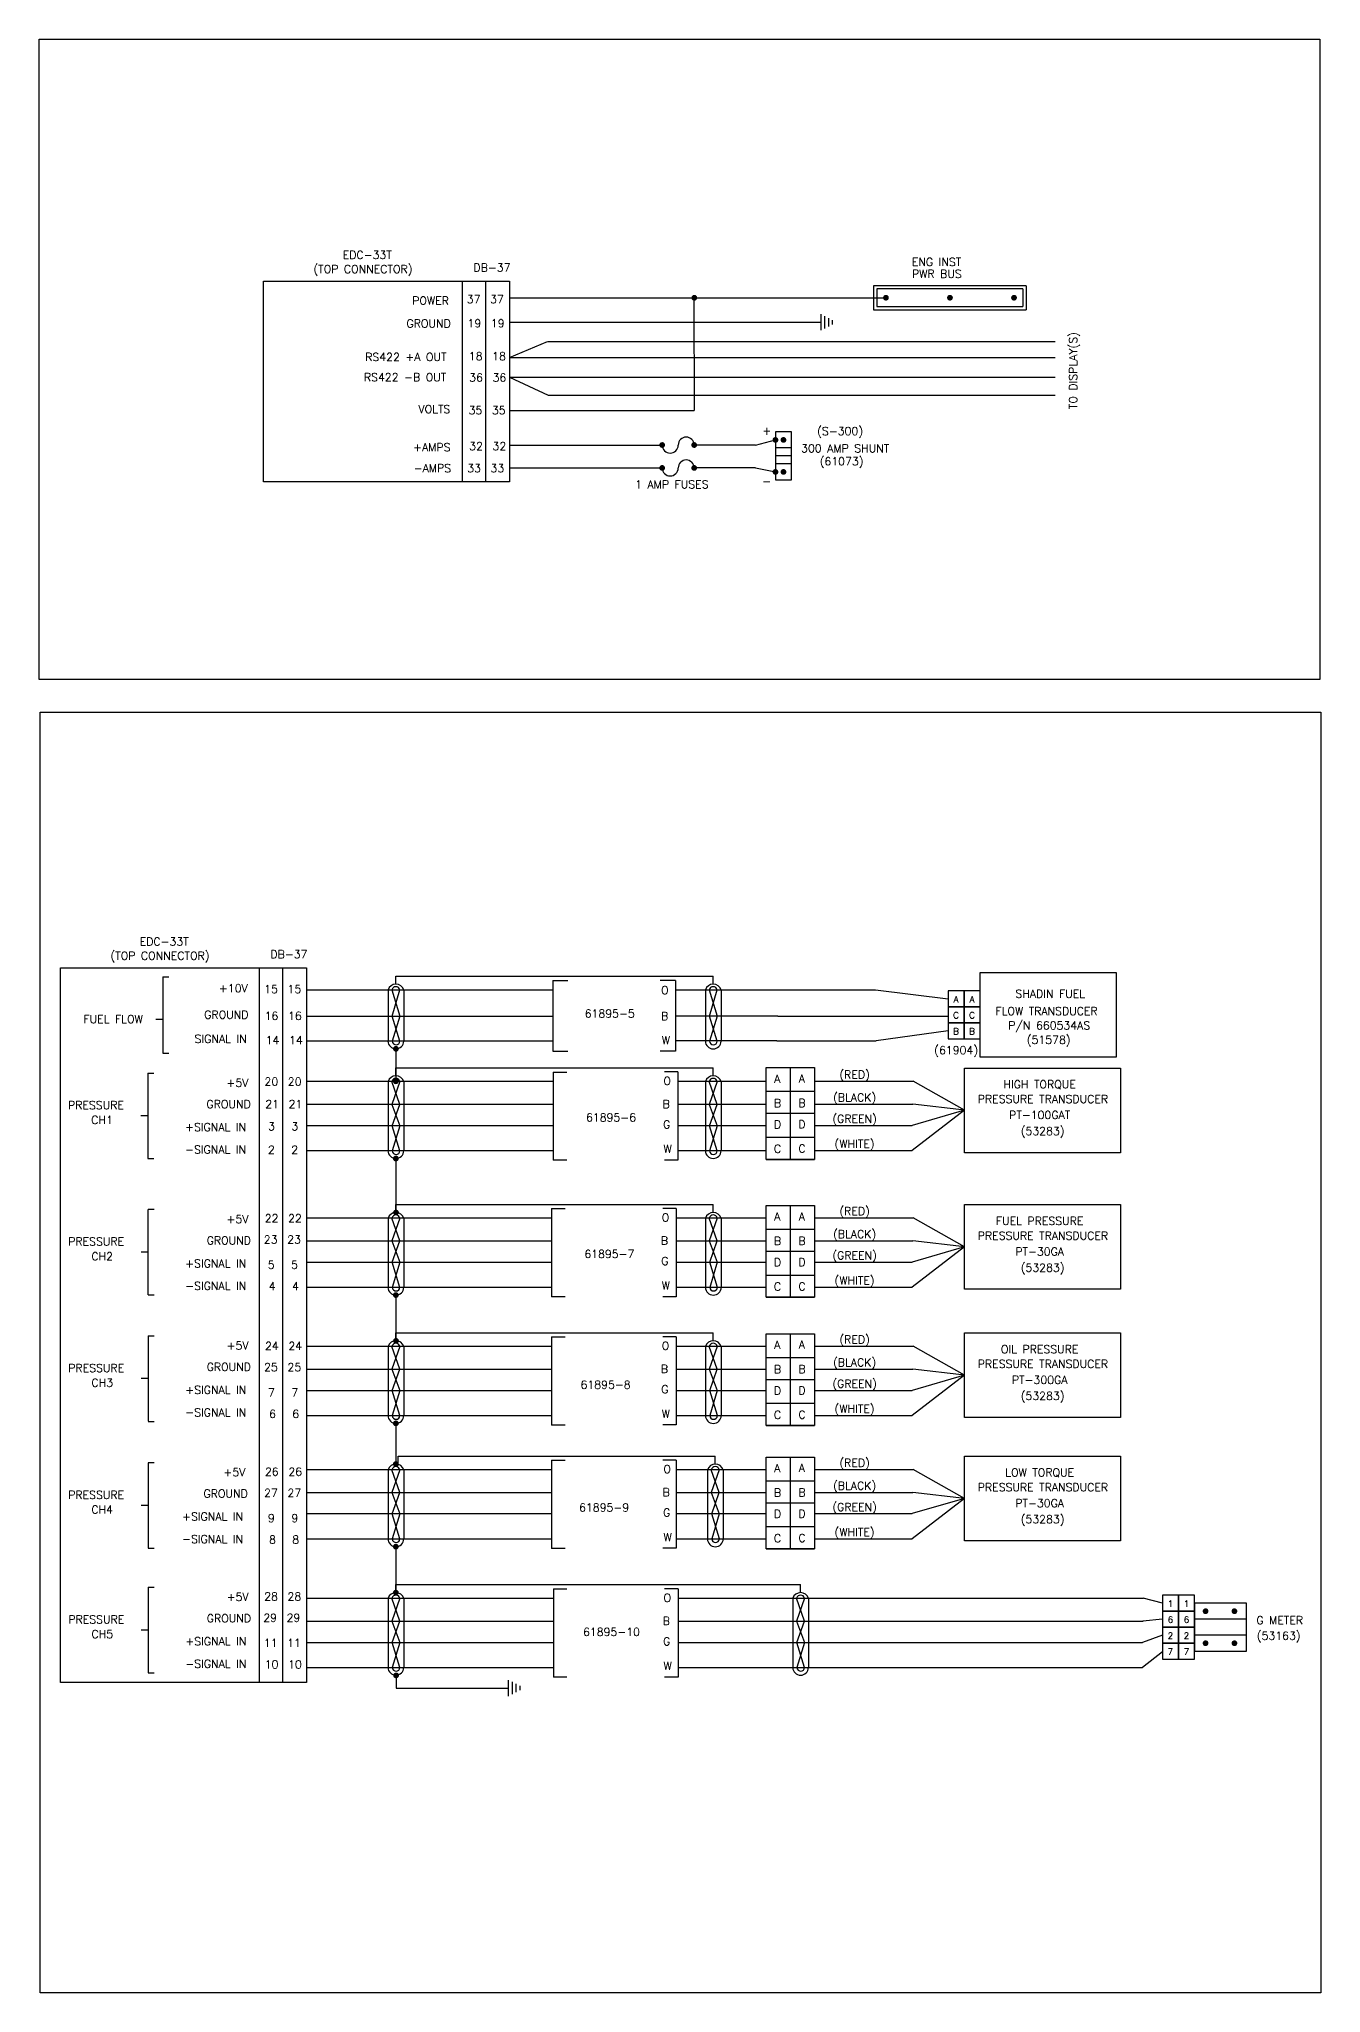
# Model space of a CAD drawing. Extents: x 0 to 32, y -112 to 21.
# Drawn here: x 2.08 to 22.1, y -50.47 to -19.96 of the extents above; entities that cross this region are included whole.
import ezdxf
from ezdxf.enums import TextEntityAlignment as Align

# ---------------------------------------------------------------- set-up
doc = ezdxf.new("R2010")
doc.units = 0
doc.header["$LTSCALE"] = 0.3
doc.header["$MEASUREMENT"] = 0
for name, color, linetype in [('1', 1, 'CONTINUOUS'), ('N', 2, 'CONTINUOUS'), ('NOTES', 2, 'CONTINUOUS'), ('TB', 1, 'CONTINUOUS'), ('W', 11, 'CONTINUOUS'), ('WIRE', 11, 'CONTINUOUS')]:
    doc.layers.add(name, color=color, linetype=linetype)
doc.styles.add('100', font='ROMANS', dxfattribs={"height": 0.1})
doc.styles.add('130', font='ROMANS', dxfattribs={"height": 0.125})

# ---------------------------------------------------------------- blocks, each defined once
blk = doc.blocks.new('GR')
at = {"layer": '1'}
for p, q in [((-0.125, 0), (0.125, 0)), ((-0.095, 0.06), (0.095, 0.06)), ((-0.065, 0.12), (0.065, 0.12)), ((-0.035, 0.18), (0.035, 0.18))]:
    blk.add_line(p, q, dxfattribs=at)

msp = doc.modelspace()

# ---------------------------------------------------------------- linework, layer by layer
at = {"layer": '1'}
for p, q in [((15.113, -23.812), (15.113, -24.187)), ((17.495, -23.812), (15.113, -23.812)), ((15.163, -23.862), (15.163, -24.137)), ((17.445, -23.862), (15.163, -23.862)), ((17.445, -23.862), (17.445, -24.137)), ((17.495, -23.812), (17.495, -24.187)), ((15.113, -24.187), (17.495, -24.187)), ((15.163, -24.137), (17.445, -24.137)), ((7.532, -34.809), (7.532, -35.61)), ((7.59, -34.809), (7.716, -35.218)), ((7.597, -35.218), (7.716, -34.809)), ((7.777, -34.809), (7.777, -35.61)), ((12.487, -34.809), (12.487, -35.61)), ((12.545, -34.809), (12.671, -35.218)), ((12.553, -35.218), (12.672, -34.809)), ((12.732, -34.809), (12.732, -35.61)), ((7.716, -35.218), (7.597, -35.61)), ((7.718, -35.61), (7.597, -35.218)), ((12.671, -35.218), (12.553, -35.61)), ((12.673, -35.61), (12.553, -35.218)), ((7.532, -36.241), (7.532, -37.322)), ((7.716, -36.241), (7.59, -36.598)), ((7.716, -36.598), (7.591, -36.241)), ((7.777, -36.241), (7.777, -37.322)), ((12.487, -36.241), (12.487, -37.322)), ((12.672, -36.241), (12.545, -36.598)), ((12.672, -36.598), (12.547, -36.241)), ((12.732, -36.241), (12.732, -37.322)), ((7.59, -36.598), (7.716, -36.931)), ((7.597, -36.931), (7.716, -36.598)), ((12.545, -36.598), (12.671, -36.931)), ((12.553, -36.931), (12.672, -36.598)), ((7.716, -36.931), (7.597, -37.322)), ((7.718, -37.322), (7.597, -36.931)), ((12.671, -36.931), (12.553, -37.322)), ((12.673, -37.322), (12.553, -36.931)), ((7.532, -38.374), (7.532, -39.456)), ((7.716, -38.374), (7.59, -38.731)), ((7.716, -38.731), (7.591, -38.374)), ((7.777, -38.374), (7.777, -39.456)), ((12.489, -38.374), (12.489, -39.456)), ((12.673, -38.374), (12.547, -38.731)), ((12.673, -38.731), (12.549, -38.374)), ((12.734, -38.374), (12.734, -39.456)), ((7.59, -38.731), (7.716, -39.064)), ((7.597, -39.064), (7.716, -38.731)), ((12.547, -38.731), (12.673, -39.064)), ((12.555, -39.064), (12.673, -38.731)), ((7.716, -39.064), (7.597, -39.456)), ((7.718, -39.456), (7.597, -39.064)), ((12.673, -39.064), (12.555, -39.456)), ((12.675, -39.456), (12.555, -39.064)), ((7.532, -40.377), (7.532, -41.459)), ((7.716, -40.377), (7.59, -40.735)), ((7.716, -40.735), (7.591, -40.377)), ((7.777, -40.377), (7.777, -41.459)), ((12.489, -40.377), (12.489, -41.459)), ((12.673, -40.377), (12.547, -40.735)), ((12.673, -40.735), (12.549, -40.377)), ((12.734, -40.377), (12.734, -41.459)), ((7.59, -40.735), (7.716, -41.067)), ((7.597, -41.067), (7.716, -40.735)), ((12.547, -40.735), (12.673, -41.067)), ((12.555, -41.067), (12.673, -40.735)), ((7.716, -41.067), (7.597, -41.459)), ((7.718, -41.459), (7.597, -41.067)), ((12.673, -41.067), (12.555, -41.459)), ((12.675, -41.459), (12.555, -41.067)), ((7.532, -42.303), (7.532, -43.385)), ((7.716, -42.303), (7.59, -42.661)), ((7.716, -42.661), (7.591, -42.303)), ((7.777, -42.303), (7.777, -43.385)), ((12.521, -42.303), (12.521, -43.385)), ((12.705, -42.303), (12.579, -42.661)), ((12.705, -42.661), (12.58, -42.303)), ((12.766, -42.303), (12.766, -43.385)), ((7.59, -42.661), (7.716, -42.993)), ((7.597, -42.993), (7.716, -42.661)), ((12.579, -42.661), (12.705, -42.993)), ((12.586, -42.993), (12.705, -42.661)), ((7.716, -42.993), (7.597, -43.385)), ((7.718, -43.385), (7.597, -42.993)), ((12.705, -42.993), (12.586, -43.385)), ((12.707, -43.385), (12.586, -42.993)), ((7.532, -44.311), (7.532, -45.392)), ((7.716, -44.311), (7.59, -44.668)), ((7.716, -44.668), (7.591, -44.311)), ((7.777, -44.311), (7.777, -45.392)), ((13.852, -44.311), (13.852, -45.392)), ((14.037, -44.311), (13.91, -44.668)), ((14.037, -44.668), (13.912, -44.311)), ((14.097, -44.311), (14.098, -45.392)), ((7.59, -44.668), (7.716, -45.001)), ((7.597, -45.001), (7.716, -44.668)), ((13.91, -44.668), (14.036, -45.001)), ((13.918, -45.001), (14.037, -44.668)), ((7.716, -45.001), (7.597, -45.392)), ((7.718, -45.392), (7.597, -45.001)), ((14.036, -45.001), (13.918, -45.392)), ((14.038, -45.392), (13.918, -45.001))]:
    msp.add_line(p, q, dxfattribs=at)
at = {"layer": '1', "color": 6, "const_width": 0.045}
msp.add_lwpolyline([(12.315, -23.978, -1), (12.315, -24.023, -1)], format="xyb", close=True, dxfattribs=at)
at = {"layer": '1', "const_width": 0.045}
for points in [[(15.285, -24, 1), (15.33, -24, 1)], [(16.285, -24, 1), (16.33, -24, 1)], [(17.285, -24, 1), (17.33, -24, 1)], [(13.582, -26.198, -1), (13.582, -26.243, -1)], [(13.707, -26.198, -1), (13.707, -26.243, -1)], [(11.813, -26.278, -1), (11.813, -26.323, -1)], [(12.313, -26.278, -1), (12.313, -26.323, -1)], [(11.813, -26.636, -1), (11.813, -26.681, -1)], [(12.313, -26.636, -1), (12.313, -26.681, -1)], [(13.582, -26.698, -1), (13.582, -26.743, -1)], [(13.707, -26.698, -1), (13.707, -26.743, -1)], [(7.655, -35.708, -1), (7.655, -35.753, -1)], [(7.654, -36.215, -1), (7.654, -36.26, -1)], [(7.654, -37.421, -1), (7.654, -37.466, -1)], [(7.656, -38.264, -1), (7.656, -38.309, -1)], [(7.654, -39.554, -1), (7.654, -39.599, -1)], [(7.656, -40.268, -1), (7.656, -40.313, -1)], [(7.655, -41.557, -1), (7.655, -41.602, -1)], [(7.654, -42.194, -1), (7.654, -42.239, -1)], [(7.654, -43.483, -1), (7.654, -43.528, -1)], [(7.654, -44.201, -1), (7.654, -44.246, -1)], [(20.299, -44.491, -1), (20.299, -44.536, -1)], [(20.75, -44.491, -1), (20.75, -44.536, -1)], [(20.299, -44.991, -1), (20.299, -45.036, -1)], [(20.75, -44.991, -1), (20.75, -45.036, -1)], [(7.658, -45.494, -1), (7.658, -45.539, -1)]]:
    msp.add_lwpolyline(points, format="xyb", close=True, dxfattribs=at)
at = {"layer": '1'}
for points in [[(13.832, -26.096), (13.582, -26.096), (13.582, -26.846), (13.832, -26.846), (13.832, -26.096)], [(13.832, -26.346), (13.582, -26.346)], [(13.832, -26.471), (13.582, -26.471)], [(13.832, -26.596), (13.582, -26.596)], [(20.937, -44.389), (20.128, -44.389), (20.128, -45.139), (20.937, -45.139), (20.937, -44.389)], [(20.937, -44.639), (20.128, -44.639)], [(20.937, -44.889), (20.128, -44.889)]]:
    msp.add_lwpolyline(points, dxfattribs=at)
at = {"layer": '1', "color": 1}
for points in [[(16.28, -34.824), (16.28, -35.074), (16.53, -35.074), (16.53, -34.824)], [(16.28, -35.074), (16.28, -35.324), (16.53, -35.324), (16.53, -35.074)], [(16.53, -34.824), (16.53, -35.074), (16.78, -35.074), (16.78, -34.824)], [(16.53, -35.074), (16.53, -35.324), (16.78, -35.324), (16.78, -35.074)], [(16.28, -35.324), (16.28, -35.574), (16.53, -35.574), (16.53, -35.324)], [(16.53, -35.324), (16.53, -35.574), (16.78, -35.574), (16.78, -35.324)], [(19.628, -44.264), (19.628, -44.514), (19.878, -44.514), (19.878, -44.264)], [(19.628, -44.514), (19.628, -44.764), (19.878, -44.764), (19.878, -44.514)], [(19.878, -44.264), (19.878, -44.514), (20.128, -44.514), (20.128, -44.264)], [(19.878, -44.514), (19.878, -44.764), (20.128, -44.764), (20.128, -44.514)], [(19.628, -44.764), (19.628, -45.014), (19.878, -45.014), (19.878, -44.764)], [(19.878, -44.764), (19.878, -45.014), (20.128, -45.014), (20.128, -44.764)], [(19.628, -45.014), (19.628, -45.264), (19.878, -45.264), (19.878, -45.014)], [(19.878, -45.014), (19.878, -45.264), (20.128, -45.264), (20.128, -45.014)]]:
    msp.add_lwpolyline(points, close=True, dxfattribs=at)
at = {"layer": '1'}
for centre, radius, start, end in [((12.188, -26.301), 0.125, 0, 180), ((11.938, -26.301), 0.125, 180, 0), ((12.188, -26.659), 0.125, 0, 180), ((11.938, -26.659), 0.125, 180, 0), ((7.654, -34.851), 0.13, 19.2205, 160.7795), ((7.654, -34.825), 0.0645, 14.6147, 165.3853), ((12.61, -34.851), 0.13, 19.2205, 160.7795), ((12.609, -34.825), 0.0645, 14.6147, 165.3853), ((7.654, -35.608), 0.123, 180.9877, 359.0123), ((7.658, -35.607), 0.0601, 183.1319, 356.8681), ((12.61, -35.608), 0.123, 180.9877, 359.0123), ((12.613, -35.607), 0.0601, 183.1319, 356.8681), ((7.654, -36.283), 0.13, 19.2205, 160.7795), ((7.654, -36.257), 0.0645, 14.6147, 165.3853), ((12.61, -36.283), 0.13, 19.2205, 160.7795), ((12.609, -36.257), 0.0645, 14.6147, 165.3853), ((7.654, -37.32), 0.123, 180.9877, 359.0123), ((7.658, -37.319), 0.0601, 183.1319, 356.8681), ((12.61, -37.32), 0.123, 180.9877, 359.0123), ((12.613, -37.319), 0.0601, 183.1319, 356.8681), ((7.654, -38.417), 0.13, 19.2205, 160.7795), ((7.654, -38.39), 0.0645, 14.6147, 165.3853), ((12.611, -38.417), 0.13, 19.2205, 160.7795), ((12.611, -38.39), 0.0645, 14.6147, 165.3853), ((7.654, -39.454), 0.123, 180.9877, 359.0123), ((7.658, -39.452), 0.0601, 183.1319, 356.8681), ((12.612, -39.454), 0.123, 180.9877, 359.0123), ((12.615, -39.452), 0.0601, 183.1319, 356.8681), ((7.654, -40.42), 0.13, 19.2205, 160.7795), ((7.654, -40.393), 0.0645, 14.6147, 165.3853), ((12.611, -40.42), 0.13, 19.2205, 160.7795), ((12.611, -40.393), 0.0645, 14.6147, 165.3853), ((7.654, -41.457), 0.123, 180.9877, 359.0123), ((7.658, -41.456), 0.0601, 183.1319, 356.8681), ((12.612, -41.457), 0.123, 180.9877, 359.0123), ((12.615, -41.456), 0.0601, 183.1319, 356.8681), ((7.654, -42.346), 0.13, 19.2205, 160.7795), ((7.654, -42.32), 0.0645, 14.6147, 165.3853), ((12.643, -42.346), 0.13, 19.2205, 160.7795), ((12.643, -42.32), 0.0645, 14.6147, 165.3853), ((7.654, -43.383), 0.123, 180.9877, 359.0123), ((7.658, -43.382), 0.0601, 183.1319, 356.8681), ((12.643, -43.383), 0.123, 180.9877, 359.0123), ((12.646, -43.382), 0.0601, 183.1319, 356.8681), ((7.654, -44.353), 0.13, 19.2205, 160.7795), ((13.975, -44.353), 0.13, 19.2205, 160.7795), ((7.654, -44.327), 0.0645, 14.6147, 165.3853), ((13.974, -44.327), 0.0645, 14.6147, 165.3853), ((7.654, -45.39), 0.123, 180.9877, 359.0123), ((7.658, -45.389), 0.0601, 183.1319, 356.8681), ((13.975, -45.39), 0.123, 180.9877, 359.0123), ((13.978, -45.389), 0.0601, 183.1319, 356.8681)]:
    msp.add_arc(centre, radius, start, end, dxfattribs=at)
at = {"layer": 'NOTES'}
for p, q in [((2.082, -19.961), (22.082, -19.961)), ((2.082, -29.961), (2.082, -19.961)), ((22.082, -19.961), (22.082, -29.961)), ((22.082, -29.961), (2.082, -29.961)), ((2.101, -30.475), (22.101, -30.475)), ((2.101, -50.475), (2.101, -30.475)), ((22.101, -30.475), (22.101, -50.475)), ((4.016, -34.606), (4.016, -35.798)), ((4.017, -34.605), (4.11, -34.605)), ((4.016, -35.273), (3.907, -35.273)), ((4.016, -35.798), (4.108, -35.798)), ((3.781, -36.109), (3.781, -37.443)), ((3.782, -36.108), (3.874, -36.108)), ((3.781, -36.776), (3.672, -36.776)), ((3.783, -37.445), (3.876, -37.445)), ((3.783, -38.238), (3.783, -39.573)), ((3.785, -38.237), (3.877, -38.237)), ((3.783, -38.905), (3.674, -38.905)), ((3.786, -39.574), (3.878, -39.574)), ((3.784, -40.213), (3.784, -41.548)), ((3.785, -40.212), (3.878, -40.212)), ((3.784, -40.881), (3.675, -40.881)), ((3.786, -41.549), (3.879, -41.549)), ((3.784, -42.194), (3.784, -43.529)), ((3.785, -42.193), (3.877, -42.193)), ((3.784, -42.862), (3.674, -42.862)), ((3.786, -43.53), (3.878, -43.53)), ((3.785, -44.139), (3.785, -45.474)), ((3.787, -44.138), (3.879, -44.138)), ((3.785, -44.807), (3.676, -44.807)), ((3.788, -45.475), (3.88, -45.475)), ((22.101, -50.475), (2.101, -50.475))]:
    msp.add_line(p, q, dxfattribs=at)
at = {"layer": 'NOTES', "color": 6}
for p, q in [((7.654, -34.722), (7.654, -34.597)), ((7.654, -34.597), (12.61, -34.597)), ((12.61, -34.722), (12.61, -34.597)), ((7.654, -36.153), (7.654, -36.028)), ((7.654, -36.028), (12.61, -36.028)), ((12.61, -36.153), (12.61, -36.028)), ((7.656, -38.287), (7.656, -38.162)), ((7.656, -38.162), (12.611, -38.162)), ((12.611, -38.287), (12.611, -38.162)), ((7.656, -40.29), (7.656, -40.165)), ((7.656, -40.165), (12.611, -40.165)), ((12.611, -40.29), (12.611, -40.165)), ((7.688, -42.216), (7.688, -42.091)), ((7.688, -42.091), (12.643, -42.091)), ((12.643, -42.216), (12.643, -42.091)), ((7.654, -44.223), (7.654, -44.098)), ((7.654, -44.098), (13.975, -44.098)), ((13.975, -44.223), (13.975, -44.098))]:
    msp.add_line(p, q, dxfattribs=at)
at = {"layer": 'TB'}
for p, q in [((8.689, -23.739), (8.689, -26.877)), ((9.054, -23.739), (9.054, -26.877)), ((5.518, -34.463), (5.518, -45.625)), ((5.883, -34.463), (5.883, -45.625)), ((13.814, -36.024), (13.814, -37.457)), ((13.435, -36.394), (14.193, -36.394)), ((13.435, -36.737), (14.193, -36.737)), ((13.435, -37.11), (14.193, -37.11)), ((13.435, -37.457), (14.193, -37.457)), ((13.814, -38.177), (13.814, -39.61)), ((13.435, -38.547), (14.193, -38.547)), ((13.435, -38.889), (14.193, -38.889)), ((13.435, -39.263), (14.193, -39.263)), ((13.435, -39.61), (14.193, -39.61)), ((13.814, -40.18), (13.814, -41.613)), ((13.435, -40.55), (14.193, -40.55)), ((13.435, -40.893), (14.193, -40.893)), ((13.435, -41.266), (14.193, -41.266)), ((13.435, -41.613), (14.193, -41.613)), ((13.814, -42.106), (13.814, -43.539)), ((13.435, -42.476), (14.193, -42.476)), ((13.435, -42.819), (14.193, -42.819)), ((13.435, -43.192), (14.193, -43.192)), ((13.435, -43.539), (14.193, -43.539))]:
    msp.add_line(p, q, dxfattribs=at)
for points in [[(5.588, -23.739), (9.429, -23.739), (9.429, -26.877), (5.588, -26.877)], [(2.418, -34.463), (6.259, -34.463), (6.259, -45.625), (2.418, -45.625)], [(16.78, -34.538), (18.905, -34.538), (18.905, -35.86), (16.78, -35.86)], [(13.435, -36.024), (14.193, -36.024), (14.193, -37.457), (13.435, -37.457)], [(16.533, -36.03), (18.971, -36.03), (18.971, -37.353), (16.533, -37.353)], [(13.435, -38.177), (14.193, -38.177), (14.193, -39.61), (13.435, -39.61)], [(16.533, -38.163), (18.971, -38.163), (18.971, -39.486), (16.533, -39.486)], [(13.435, -40.18), (14.193, -40.18), (14.193, -41.613), (13.435, -41.613)], [(16.533, -40.167), (18.971, -40.167), (18.971, -41.489), (16.533, -41.489)], [(13.435, -42.106), (14.193, -42.106), (14.193, -43.539), (13.435, -43.539)], [(16.533, -42.093), (18.971, -42.093), (18.971, -43.415), (16.533, -43.415)]]:
    msp.add_lwpolyline(points, close=True, dxfattribs=at)
at = {"layer": 'W'}
for p, q in [((9.429, -24.002), (15.307, -24)), ((12.318, -25.763), (12.315, -24.001)), ((9.429, -24.384), (14.29, -24.384)), ((9.429, -25.763), (12.315, -25.763)), ((13.268, -26.301), (13.582, -26.221)), ((9.429, -26.301), (11.813, -26.301)), ((13.268, -26.301), (12.313, -26.301)), ((9.429, -26.659), (11.813, -26.659)), ((13.268, -26.659), (12.313, -26.659)), ((13.268, -26.659), (13.582, -26.721)), ((10.104, -34.664), (10.104, -35.769)), ((10.104, -34.664), (10.341, -34.664)), ((12.022, -34.664), (11.784, -34.664)), ((12.022, -34.664), (12.022, -35.769)), ((6.259, -34.809), (10.104, -34.809)), ((12.022, -34.809), (13.618, -34.809)), ((13.618, -34.809), (15.144, -34.809)), ((15.144, -34.809), (16.28, -34.949)), ((6.259, -35.22), (10.104, -35.22)), ((13.618, -35.22), (12.022, -35.22)), ((13.618, -35.22), (16.28, -35.22)), ((6.259, -35.607), (10.104, -35.607)), ((13.605, -35.607), (12.022, -35.607)), ((13.605, -35.607), (15.154, -35.607)), ((16.28, -35.449), (15.154, -35.607)), ((10.104, -35.769), (10.341, -35.769)), ((12.022, -35.769), (11.784, -35.769)), ((6.259, -36.237), (10.113, -36.237)), ((10.113, -36.093), (10.113, -37.471)), ((10.113, -36.093), (10.325, -36.093)), ((12.06, -36.09), (11.849, -36.09)), ((12.06, -36.09), (12.06, -37.468)), ((12.06, -36.237), (13.435, -36.237)), ((14.193, -36.237), (15.733, -36.237)), ((16.533, -36.691), (15.733, -36.237)), ((6.259, -36.595), (10.113, -36.595)), ((12.06, -36.595), (13.435, -36.595)), ((14.193, -36.595), (15.725, -36.595)), ((16.533, -36.691), (15.725, -36.595)), ((16.533, -36.691), (15.718, -37.319)), ((16.533, -36.691), (15.718, -36.927)), ((6.259, -36.927), (10.113, -36.927)), ((12.06, -36.927), (13.435, -36.927)), ((14.193, -36.927), (15.718, -36.927)), ((6.259, -37.319), (10.113, -37.319)), ((10.325, -37.471), (10.113, -37.471)), ((12.06, -37.468), (11.849, -37.468)), ((12.06, -37.319), (13.435, -37.319)), ((14.193, -37.319), (15.718, -37.319)), ((6.259, -38.371), (10.085, -38.371)), ((10.085, -38.226), (10.085, -39.605)), ((10.085, -38.226), (10.297, -38.226)), ((12.032, -38.223), (11.821, -38.223)), ((12.032, -38.223), (12.032, -39.602)), ((12.032, -38.371), (13.435, -38.371)), ((14.193, -38.371), (15.733, -38.371)), ((16.533, -38.825), (15.733, -38.371)), ((6.259, -38.728), (10.085, -38.728)), ((12.032, -38.728), (13.435, -38.728)), ((14.193, -38.728), (15.725, -38.728)), ((16.533, -38.825), (15.725, -38.728)), ((16.533, -38.825), (15.718, -39.452)), ((16.533, -38.825), (15.718, -39.061)), ((6.259, -39.061), (10.085, -39.061)), ((12.032, -39.061), (13.435, -39.061)), ((14.193, -39.061), (15.718, -39.061)), ((6.259, -39.452), (10.085, -39.452)), ((10.297, -39.605), (10.085, -39.605)), ((12.032, -39.602), (11.821, -39.602)), ((12.032, -39.452), (13.435, -39.452)), ((14.193, -39.452), (15.718, -39.452)), ((10.085, -40.229), (10.085, -41.608)), ((10.085, -40.229), (10.297, -40.229)), ((12.032, -40.226), (11.821, -40.226)), ((12.032, -40.226), (12.032, -41.605)), ((6.259, -40.374), (10.085, -40.374)), ((12.032, -40.374), (13.435, -40.374)), ((14.193, -40.374), (15.733, -40.374)), ((16.533, -40.828), (15.733, -40.374)), ((6.259, -40.731), (10.085, -40.731)), ((12.032, -40.731), (13.435, -40.731)), ((14.193, -40.731), (15.725, -40.731)), ((16.533, -40.828), (15.718, -41.456)), ((16.533, -40.828), (15.718, -41.064)), ((16.533, -40.828), (15.725, -40.731)), ((6.259, -41.064), (10.085, -41.064)), ((12.032, -41.064), (13.435, -41.064)), ((14.193, -41.064), (15.718, -41.064)), ((6.259, -41.456), (10.085, -41.456)), ((12.032, -41.456), (13.435, -41.456)), ((14.193, -41.456), (15.718, -41.456)), ((10.297, -41.608), (10.085, -41.608)), ((12.032, -41.605), (11.821, -41.605)), ((6.259, -42.3), (10.085, -42.3)), ((10.085, -42.155), (10.085, -43.534)), ((10.085, -42.155), (10.297, -42.155)), ((12.032, -42.152), (11.821, -42.152)), ((12.032, -42.152), (12.032, -43.531)), ((12.032, -42.3), (13.435, -42.3)), ((14.193, -42.3), (15.733, -42.3)), ((16.533, -42.754), (15.733, -42.3)), ((6.259, -42.657), (10.085, -42.657)), ((12.032, -42.657), (13.435, -42.657)), ((14.193, -42.657), (15.725, -42.657)), ((16.533, -42.754), (15.725, -42.657)), ((6.259, -42.99), (10.085, -42.99)), ((12.032, -42.99), (13.435, -42.99)), ((14.193, -42.99), (15.718, -42.99)), ((16.533, -42.754), (15.718, -43.382)), ((16.533, -42.754), (15.718, -42.99)), ((6.259, -43.382), (10.085, -43.382)), ((10.297, -43.534), (10.085, -43.534)), ((12.032, -43.531), (11.821, -43.531)), ((12.032, -43.382), (13.435, -43.382)), ((14.193, -43.382), (15.718, -43.382)), ((10.114, -44.166), (10.114, -45.545)), ((10.114, -44.166), (10.326, -44.166)), ((12.061, -44.163), (11.85, -44.163)), ((12.061, -44.163), (12.061, -45.542)), ((6.259, -44.311), (10.114, -44.311)), ((12.061, -44.311), (16.818, -44.311)), ((16.818, -44.312), (19.331, -44.312)), ((19.628, -44.389), (19.327, -44.31)), ((6.259, -44.668), (10.114, -44.668)), ((12.061, -44.668), (16.818, -44.668)), ((16.818, -44.668), (19.327, -44.668)), ((19.628, -44.639), (19.32, -44.667)), ((6.259, -45.001), (10.114, -45.001)), ((12.061, -45.001), (16.817, -45.001)), ((16.818, -45.002), (19.312, -45)), ((19.628, -44.889), (19.312, -45)), ((19.628, -45.149), (19.312, -45.392)), ((6.259, -45.392), (10.114, -45.392)), ((12.061, -45.392), (16.816, -45.392)), ((16.818, -45.392), (19.312, -45.392)), ((10.326, -45.545), (10.114, -45.545)), ((12.061, -45.542), (11.85, -45.542))]:
    msp.add_line(p, q, dxfattribs=at)
at = {"layer": 'WIRE'}
for p, q in [((9.429, -24.931), (10.024, -24.683)), ((10.025, -24.683), (17.951, -24.683)), ((9.429, -24.931), (17.951, -24.931)), ((9.429, -25.239), (17.951, -25.239)), ((9.429, -25.239), (10.032, -25.522)), ((10.032, -25.522), (17.951, -25.522)), ((7.654, -35.731), (7.654, -36.237)), ((7.654, -37.443), (7.656, -38.287)), ((7.655, -39.576), (7.656, -40.29)), ((7.653, -41.58), (7.654, -42.216)), ((7.652, -43.506), (7.654, -44.223)), ((7.658, -45.516), (7.658, -45.713)), ((7.658, -45.713), (9.41, -45.713))]:
    msp.add_line(p, q, dxfattribs=at)

# ---------------------------------------------------------------- block references
at = {"layer": 'W', "rotation": 270}
for p in [(14.29, -24.384), (9.41, -45.713)]:
    msp.add_blockref('GR', p, dxfattribs=at)

# ---------------------------------------------------------------- texts
at = {"layer": '1', "color": 2, "style": '100'}
for s, p in [('A', (16.402, -34.956)), ('A', (16.652, -34.956)), ('C', (16.402, -35.206)), ('C', (16.652, -35.206)), ('B', (16.402, -35.456)), ('B', (16.652, -35.456)), ('1', (19.75, -44.396)), ('1', (20, -44.396)), ('2', (19.75, -44.896)), ('6', (19.75, -44.646)), ('2', (20, -44.896)), ('6', (20, -44.646)), ('7', (19.75, -45.146)), ('7', (20, -45.146))]:
    msp.add_text(s, height=0.1, dxfattribs=at).set_placement(p, align=Align.MIDDLE)
at = {"layer": 'N', "style": '130'}
for s, p in [('(TOP CONNECTOR)', (7.14, -23.615)), ('EDC-33T', (7.207, -23.394)), ('DB-37', (9.155, -23.592)), ('37', (8.869, -24.086)), ('37', (9.233, -24.086)), ('GROUND', (8.166, -24.465)), ('19', (8.88, -24.462)), ('19', (9.245, -24.462)), ('RS422 +A OUT', (7.81, -24.988)), ('18', (8.9, -24.975)), ('18', (9.265, -24.975)), ('RS422 -B OUT', (7.798, -25.304)), ('36', (8.906, -25.309)), ('36', (9.271, -25.309)), ('VOLTS', (8.256, -25.802)), ('35', (8.897, -25.821)), ('35', (9.261, -25.821)), ('+', (13.448, -26.139)), ('(S-300)', (14.592, -26.146)), ('+AMPS', (8.215, -26.398)), ('32', (8.906, -26.381)), ('32', (9.27, -26.381)), ('300 AMP SHUNT', (14.671, -26.415)), ('(61073)', (14.615, -26.617)), ('-AMPS', (8.224, -26.724)), ('33', (8.875, -26.726)), ('33', (9.239, -26.726)), ('-', (13.446, -26.931)), ('EDC-33T', (4.036, -34.118)), ('(TOP CONNECTOR)', (3.97, -34.339)), ('DB-37', (5.984, -34.316)), ('+10V', (5.115, -34.847)), ('15', (5.704, -34.86)), ('15', (6.068, -34.86)), ('FLOW TRANSDUCER', (17.816, -35.203)), ('SHADIN FUEL', (17.874, -34.933)), ('GROUND', (5.007, -35.26)), ('16', (5.712, -35.278)), ('16', (6.077, -35.278)), ('P/N 660534AS', (17.857, -35.428)), ('SIGNAL IN', (4.918, -35.637)), ('14', (5.728, -35.658)), ('14', (6.093, -35.658)), ('(61904) ', (16.447, -35.814)), ('(51578) ', (17.892, -35.652)), ('+5V', (5.179, -36.324)), ('20', (5.709, -36.305)), ('20', (6.074, -36.305)), ('HIGH TORQUE', (17.708, -36.347)), (' GROUND', (4.999, -36.657)), ('21', (5.722, -36.656)), ('21', (6.086, -36.656)), ('PRESSURE TRANSDUCER', (17.759, -36.577)), ('+SIGNAL IN', (4.839, -37.015)), ('3', (5.711, -37.004)), ('3', (6.076, -37.004)), ('PT-100GAT', (17.708, -36.826)), ('(53283)', (17.754, -37.077)), ('-SIGNAL IN', (4.839, -37.367)), ('2', (5.71, -37.37)), ('2', (6.074, -37.37)), ('+5V', (5.181, -38.453)), ('22', (5.713, -38.44)), ('22', (6.077, -38.44)), ('FUEL PRESSURE', (17.708, -38.481)), (' GROUND', (5.002, -38.786)), ('23', (5.699, -38.772)), ('23', (6.064, -38.772)), ('PRESSURE TRANSDUCER', (17.759, -38.711)), ('+SIGNAL IN', (4.841, -39.145)), ('5', (5.706, -39.165)), ('5', (6.071, -39.165)), ('PT-30GA', (17.708, -38.96)), ('(53283)', (17.754, -39.211)), ('-SIGNAL IN', (4.841, -39.496)), ('4', (5.722, -39.5)), ('4', (6.086, -39.5)), ('+5V', (5.182, -40.428)), ('24', (5.717, -40.434)), ('24', (6.082, -40.434)), ('OIL PRESSURE', (17.708, -40.484)), (' GROUND', (5.002, -40.761)), ('25', (5.703, -40.765)), ('25', (6.068, -40.765)), ('PRESSURE TRANSDUCER', (17.759, -40.714)), ('PT-300GA', (17.708, -40.963)), ('+SIGNAL IN', (4.842, -41.12)), ('7', (5.71, -41.159)), ('7', (6.075, -41.159)), ('(53283)', (17.754, -41.214)), ('-SIGNAL IN', (4.842, -41.471)), ('6', (5.726, -41.494)), ('6', (6.09, -41.494)), ('+5V', (5.132, -42.406)), ('26', (5.717, -42.397)), ('26', (6.082, -42.397)), ('LOW TORQUE', (17.708, -42.41)), (' GROUND', (4.953, -42.739)), ('27', (5.703, -42.729)), ('27', (6.068, -42.729)), ('PRESSURE TRANSDUCER', (17.759, -42.64)), ('+SIGNAL IN', (4.792, -43.098)), ('9', (5.71, -43.122)), ('9', (6.075, -43.122)), ('PT-30GA', (17.708, -42.889)), ('(53283)', (17.754, -43.14)), ('-SIGNAL IN', (4.792, -43.449)), ('8', (5.726, -43.458)), ('8', (6.09, -43.458)), ('+5V', (5.183, -44.354)), ('28', (5.705, -44.346)), ('28', (6.069, -44.346)), (' GROUND', (5.004, -44.687)), ('29', (5.691, -44.678)), ('29', (6.055, -44.678)), ('G METER', (21.457, -44.717)), ('(53163)', (21.441, -44.959)), ('+SIGNAL IN', (4.843, -45.046)), ('11', (5.698, -45.072)), ('11', (6.062, -45.072)), ('-SIGNAL IN', (4.843, -45.397)), ('10', (5.713, -45.407)), ('10', (6.078, -45.407))]:
    msp.add_text(s, height=0.125, dxfattribs=at).set_placement(p, align=Align.CENTER)
for s, p in [('ENG INST', (15.712, -23.504)), ('PWR BUS', (15.714, -23.689)), ('POWER', (7.909, -24.108)), ('1 AMP FUSES', (11.39, -26.977)), ('O', (11.795, -34.877)), ('FUEL FLOW', (2.775, -35.329)), ('61895-5', (10.603, -35.243)), ('B', (11.796, -35.281)), ('W', (11.807, -35.658)), ('O', (11.832, -36.294)), ('A', (13.562, -36.259)), ('A', (13.945, -36.257)), ('PRESSURE', (2.534, -36.673)), ('B', (11.819, -36.655)), ('B', (13.558, -36.641)), ('B', (13.94, -36.639)), ('CH1', (2.897, -36.903)), ('61895-6', (10.623, -36.865)), ('G', (11.826, -36.974)), ('D', (13.558, -36.974)), ('D', (13.94, -36.972)), ('C', (13.94, -37.351)), ('W', (11.834, -37.356)), ('C', (13.558, -37.354)), ('O', (11.805, -38.427)), ('A', (13.562, -38.412)), ('A', (13.945, -38.41)), ('PRESSURE', (2.537, -38.802)), ('B', (11.792, -38.788)), ('B', (13.558, -38.794)), ('B', (13.94, -38.792)), ('CH2', (2.899, -39.033)), ('61895-7', (10.597, -38.997)), ('G', (11.799, -39.107)), ('D', (13.558, -39.127)), ('D', (13.94, -39.125)), ('W', (11.806, -39.489)), ('C', (13.558, -39.506)), ('C', (13.94, -39.504)), ('O', (11.805, -40.431)), ('A', (13.562, -40.416)), ('A', (13.945, -40.413)), ('PRESSURE', (2.538, -40.778)), ('CH3', (2.9, -41.008)), ('B', (11.792, -40.792)), ('B', (13.558, -40.798)), ('B', (13.94, -40.795)), ('61895-8', (10.538, -41.039)), ('G', (11.799, -41.11)), ('D', (13.558, -41.131)), ('D', (13.94, -41.128)), ('W', (11.806, -41.492)), ('C', (13.558, -41.51)), ('C', (13.94, -41.507)), ('O', (11.832, -42.357)), ('A', (13.562, -42.342)), ('A', (13.945, -42.339)), ('PRESSURE', (2.537, -42.759)), ('B', (11.819, -42.718)), ('B', (13.558, -42.724)), ('B', (13.94, -42.721)), ('CH4', (2.899, -42.989)), ('61895-9', (10.515, -42.956)), ('G', (11.826, -43.036)), ('D', (13.558, -43.057)), ('D', (13.94, -43.054)), ('W', (11.834, -43.418)), ('C', (13.558, -43.436)), ('C', (13.94, -43.433)), ('O', (11.834, -44.367)), ('PRESSURE', (2.539, -44.704)), ('CH5', (2.901, -44.934)), ('61895-10', (10.577, -44.9)), ('B', (11.821, -44.728)), ('G', (11.828, -45.047)), ('W', (11.835, -45.429))]:
    msp.add_text(s, height=0.125, dxfattribs=at).set_placement(p)
msp.add_text('TO DISPLAY(S)', height=0.125, rotation=90, dxfattribs=at).set_placement((18.293, -25.138), align=Align.CENTER)
for s, p in [('(RED)', (14.818, -36.142)), ('(BLACK)', (14.818, -36.499)), ('(GREEN)', (14.818, -36.832)), ('(WHITE)', (14.818, -37.224)), ('(RED)', (14.818, -38.275)), ('(BLACK)', (14.818, -38.633)), ('(GREEN)', (14.818, -38.965)), ('(WHITE)', (14.818, -39.357)), ('(RED)', (14.818, -40.279)), ('(BLACK)', (14.818, -40.636)), ('(GREEN)', (14.818, -40.969)), ('(WHITE)', (14.818, -41.361)), ('(RED)', (14.818, -42.205)), ('(BLACK)', (14.818, -42.562)), ('(GREEN)', (14.818, -42.895)), ('(WHITE)', (14.818, -43.287))]:
    msp.add_text(s, height=0.125, dxfattribs=at).set_placement(p, align=Align.MIDDLE)

doc.saveas('drawing.dxf')
